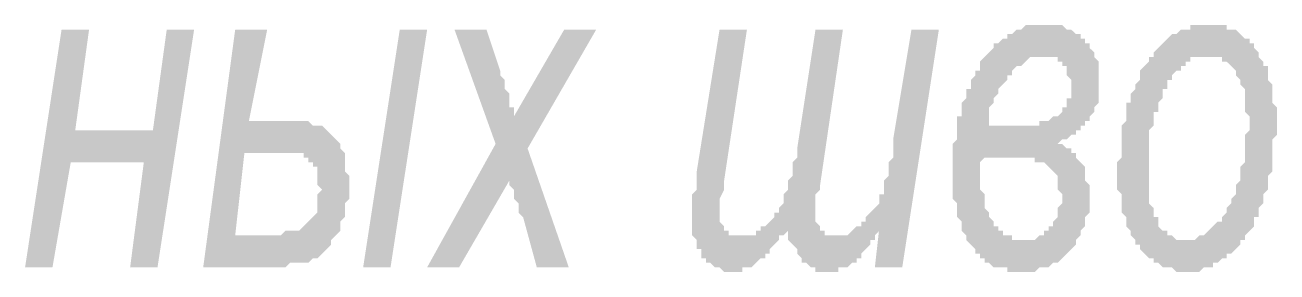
# Model space of a CAD drawing. Header units: millimetres. Extents: x 1372 to 666090, y 1285 to 31551.
# Drawn here: x 580699 to 581841, y 9112 to 9337 of the extents above; entities that cross this region are included whole.
import ezdxf

# ---------------------------------------------------------------- set-up
doc = ezdxf.new("R2010")
doc.units = ezdxf.units.MM
doc.layers.add('PDF _75-АЗ Штамп', color=7, linetype='Continuous')

msp = doc.modelspace()

# ---------------------------------------------------------------- hatches: boundary and pattern name
at = {"layer": 'PDF _75-АЗ Штамп', "transparency": 33554559}
h = msp.add_hatch(color=256, dxfattribs=at)
h.paths.add_polyline_path([(581641.1, 9228.6), (581645.3, 9228.6), (581645.3, 9228.6), (581649.5, 9224.4), (581653.6, 9224.4), (581653.6, 9220.2), (581657.8, 9220.2), (581657.8, 9216.1), (581662, 9211.9), (581662, 9211.9), (581666.2, 9207.7), (581666.2, 9203.5), (581666.2, 9199.4), (581666.2, 9195.2), (581670.3, 9191), (581670.3, 9191), (581670.3, 9186.9), (581670.3, 9178.5), (581670.3, 9178.5), (581670.3, 9178.5), (581670.3, 9174.3), (581670.3, 9170.2), (581670.3, 9166), (581666.2, 9161.8), (581666.2, 9157.7), (581666.2, 9153.5), (581662, 9149.3), (581662, 9149.3), (581662, 9145.1), (581657.8, 9141), (581657.8, 9136.8), (581653.6, 9132.6), (581653.6, 9132.6), (581653.6, 9132.6), (581649.5, 9128.5), (581649.5, 9128.5), (581645.3, 9124.3), (581645.3, 9124.3), (581641.1, 9120.1), (581641.1, 9120.1), (581637, 9120.1), (581632.8, 9116), (581632.8, 9116), (581628.6, 9116), (581624.5, 9116), (581624.5, 9116), (581620.3, 9111.8), (581616.1, 9111.8), (581611.9, 9111.8), (581611.9, 9111.8), (581607.8, 9111.8), (581607.8, 9111.8), (581603.6, 9111.8), (581599.4, 9111.8), (581595.3, 9111.8), (581595.3, 9116), (581591.1, 9116), (581586.9, 9116), (581586.9, 9116), (581582.7, 9116), (581578.6, 9120.1), (581578.6, 9120.1), (581574.4, 9120.1), (581574.4, 9124.3), (581570.2, 9124.3), (581570.2, 9128.5), (581566.1, 9128.5), (581566.1, 9132.6), (581561.9, 9136.8), (581561.9, 9136.8), (581557.7, 9141), (581557.7, 9145.1), (581553.5, 9149.3), (581553.5, 9153.5), (581553.5, 9153.5), (581553.5, 9157.7), (581549.4, 9161.8), (581549.4, 9166), (581549.4, 9170.2), (581549.4, 9174.3), (581545.2, 9178.5), (581545.2, 9178.5), (581545.2, 9182.7), (581545.2, 9186.9), (581545.2, 9191), (581545.2, 9195.2), (581545.2, 9199.4), (581545.2, 9203.5), (581545.2, 9207.7), (581545.2, 9211.9), (581545.2, 9216.1), (581545.2, 9220.2), (581545.2, 9224.4), (581545.2, 9228.6), (581549.4, 9232.7), (581549.4, 9236.9), (581549.4, 9241.1), (581549.4, 9245.2), (581549.4, 9249.4), (581549.4, 9253.6), (581553.5, 9253.6), (581553.5, 9257.8), (581553.5, 9261.9), (581553.5, 9266.1), (581557.7, 9270.3), (581557.7, 9274.4), (581557.7, 9278.6), (581561.9, 9278.6), (581561.9, 9282.8), (581561.9, 9287), (581566.1, 9291.1), (581566.1, 9295.3), (581570.2, 9295.3), (581570.2, 9295.3), (581570.2, 9299.5), (581570.2, 9303.6), (581574.4, 9307.8), (581574.4, 9307.8), (581578.6, 9312), (581578.6, 9312), (581582.7, 9316.1), (581582.7, 9320.3), (581586.9, 9320.3), (581591.1, 9324.5), (581591.1, 9324.5), (581595.3, 9324.5), (581595.3, 9328.7), (581599.4, 9328.7), (581603.6, 9332.8), (581603.6, 9332.8), (581607.8, 9332.8), (581607.8, 9332.8), (581611.9, 9337), (581616.1, 9337), (581616.1, 9337), (581620.3, 9337), (581624.5, 9337), (581628.6, 9337), (581628.6, 9337), (581632.8, 9337), (581632.8, 9337), (581637, 9337), (581641.1, 9337), (581645.3, 9337), (581645.3, 9337), (581649.5, 9332.8), (581653.6, 9332.8), (581653.6, 9332.8), (581657.8, 9328.7), (581657.8, 9328.7), (581662, 9328.7), (581662, 9324.5), (581666.2, 9324.5), (581666.2, 9320.3), (581670.3, 9320.3), (581670.3, 9316.1), (581674.5, 9312), (581674.5, 9307.8), (581674.5, 9307.8), (581678.7, 9303.6), (581678.7, 9299.5), (581678.7, 9295.3), (581678.7, 9291.1), (581678.7, 9287), (581678.7, 9282.8), (581678.7, 9278.6), (581678.7, 9274.4), (581678.7, 9270.3), (581678.7, 9266.1), (581674.5, 9261.9), (581674.5, 9261.9), (581674.5, 9257.8), (581670.3, 9253.6), (581670.3, 9249.4), (581670.3, 9249.4), (581666.2, 9249.4), (581666.2, 9245.2), (581662, 9245.2), (581662, 9241.1), (581657.8, 9241.1), (581657.8, 9236.9), (581653.6, 9236.9), (581649.5, 9232.7), (581649.5, 9232.7), (581645.3, 9232.7), (581641.1, 9228.6), (581641.1, 9228.6)], flags=0)
h.paths.add_polyline_path([(581578.6, 9245.2), (581578.6, 9245.2), (581582.7, 9245.2), (581586.9, 9245.2), (581586.9, 9245.2), (581591.1, 9245.2), (581595.3, 9245.2), (581595.3, 9245.2), (581599.4, 9245.2), (581603.6, 9245.2), (581603.6, 9245.2), (581607.8, 9245.2), (581611.9, 9245.2), (581616.1, 9245.2), (581616.1, 9245.2), (581620.3, 9245.2), (581624.5, 9245.2), (581624.5, 9249.4), (581628.6, 9249.4), (581632.8, 9249.4), (581632.8, 9249.4), (581637, 9253.6), (581637, 9253.6), (581637, 9253.6), (581641.1, 9253.6), (581645.3, 9257.8), (581645.3, 9261.9), (581649.5, 9261.9), (581649.5, 9266.1), (581649.5, 9270.3), (581653.6, 9270.3), (581653.6, 9274.4), (581653.6, 9278.6), (581653.6, 9282.8), (581653.6, 9287), (581653.6, 9287), (581649.5, 9291.1), (581649.5, 9295.3), (581649.5, 9299.5), (581645.3, 9299.5), (581645.3, 9303.6), (581641.1, 9303.6), (581641.1, 9307.8), (581637, 9307.8), (581632.8, 9307.8), (581632.8, 9307.8), (581628.6, 9307.8), (581628.6, 9307.8), (581624.5, 9307.8), (581620.3, 9307.8), (581620.3, 9307.8), (581616.1, 9307.8), (581611.9, 9303.6), (581611.9, 9303.6), (581607.8, 9299.5), (581607.8, 9299.5), (581603.6, 9299.5), (581599.4, 9295.3), (581599.4, 9291.1), (581599.4, 9291.1), (581595.3, 9291.1), (581595.3, 9287), (581591.1, 9282.8), (581591.1, 9282.8), (581586.9, 9278.6), (581586.9, 9274.4), (581582.7, 9270.3), (581582.7, 9266.1), (581582.7, 9266.1), (581578.6, 9261.9), (581578.6, 9257.8), (581578.6, 9253.6), (581578.6, 9249.4), (581578.6, 9245.2)], flags=0)
h.paths.add_polyline_path([(581574.4, 9216.1), (581570.2, 9211.9), (581570.2, 9207.7), (581570.2, 9203.5), (581570.2, 9199.4), (581570.2, 9199.4), (581570.2, 9195.2), (581570.2, 9191), (581570.2, 9186.9), (581574.4, 9182.7), (581574.4, 9178.5), (581574.4, 9174.3), (581574.4, 9170.2), (581578.6, 9166), (581578.6, 9166), (581578.6, 9161.8), (581582.7, 9157.7), (581582.7, 9157.7), (581582.7, 9153.5), (581586.9, 9153.5), (581586.9, 9149.3), (581591.1, 9149.3), (581591.1, 9145.1), (581595.3, 9145.1), (581599.4, 9145.1), (581599.4, 9141), (581603.6, 9141), (581607.8, 9141), (581607.8, 9141), (581611.9, 9141), (581616.1, 9141), (581616.1, 9141), (581620.3, 9141), (581624.5, 9145.1), (581624.5, 9145.1), (581628.6, 9145.1), (581628.6, 9149.3), (581632.8, 9149.3), (581632.8, 9153.5), (581637, 9153.5), (581637, 9157.7), (581637, 9157.7), (581641.1, 9161.8), (581641.1, 9166), (581641.1, 9170.2), (581645.3, 9174.3), (581645.3, 9178.5), (581645.3, 9178.5), (581645.3, 9182.7), (581641.1, 9186.9), (581641.1, 9191), (581641.1, 9195.2), (581641.1, 9199.4), (581637, 9203.5), (581637, 9203.5), (581632.8, 9207.7), (581632.8, 9207.7), (581632.8, 9207.7), (581628.6, 9211.9), (581628.6, 9211.9), (581624.5, 9211.9), (581624.5, 9211.9), (581620.3, 9211.9), (581620.3, 9216.1), (581616.1, 9216.1), (581611.9, 9216.1), (581611.9, 9216.1), (581607.8, 9216.1), (581603.6, 9216.1), (581599.4, 9216.1), (581599.4, 9216.1), (581595.3, 9216.1), (581591.1, 9216.1), (581586.9, 9216.1), (581582.7, 9216.1), (581582.7, 9216.1), (581578.6, 9216.1), (581574.4, 9216.1), (581574.4, 9216.1)], flags=0)
h = msp.add_hatch(color=256, dxfattribs=at)
h.paths.add_polyline_path([(581695.4, 9199.4), (581695.4, 9203.5), (581695.4, 9207.7), (581695.4, 9211.9), (581699.5, 9216.1), (581699.5, 9220.2), (581699.5, 9224.4), (581699.5, 9228.6), (581699.5, 9232.7), (581699.5, 9236.9), (581699.5, 9241.1), (581699.5, 9245.2), (581703.7, 9249.4), (581703.7, 9253.6), (581703.7, 9257.8), (581703.7, 9261.9), (581703.7, 9266.1), (581707.9, 9266.1), (581707.9, 9270.3), (581707.9, 9274.4), (581712, 9278.6), (581712, 9282.8), (581712, 9282.8), (581716.2, 9287), (581716.2, 9291.1), (581716.2, 9295.3), (581720.4, 9299.5), (581720.4, 9299.5), (581724.5, 9303.6), (581724.5, 9307.8), (581728.7, 9307.8), (581728.7, 9312), (581732.9, 9316.1), (581732.9, 9316.1), (581737.1, 9320.3), (581737.1, 9320.3), (581741.2, 9324.5), (581741.2, 9324.5), (581745.4, 9328.7), (581745.4, 9328.7), (581749.6, 9328.7), (581753.7, 9332.8), (581753.7, 9332.8), (581757.9, 9332.8), (581762.1, 9332.8), (581762.1, 9337), (581766.3, 9337), (581770.4, 9337), (581770.4, 9337), (581774.6, 9337), (581778.8, 9337), (581778.8, 9337), (581782.9, 9337), (581787.1, 9337), (581787.1, 9337), (581791.3, 9337), (581795.4, 9337), (581795.4, 9332.8), (581799.6, 9332.8), (581803.8, 9332.8), (581803.8, 9332.8), (581808, 9328.7), (581808, 9328.7), (581812.1, 9324.5), (581816.3, 9324.5), (581816.3, 9320.3), (581820.5, 9320.3), (581820.5, 9316.1), (581824.6, 9312), (581824.6, 9312), (581824.6, 9312), (581824.6, 9307.8), (581828.8, 9303.6), (581828.8, 9299.5), (581833, 9299.5), (581833, 9295.3), (581833, 9291.1), (581833, 9287), (581837.2, 9282.8), (581837.2, 9278.6), (581837.2, 9274.4), (581837.2, 9274.4), (581837.2, 9270.3), (581837.2, 9266.1), (581841.3, 9261.9), (581841.3, 9253.6), (581841.3, 9249.4), (581841.3, 9249.4), (581841.3, 9245.2), (581841.3, 9241.1), (581841.3, 9236.9), (581837.2, 9232.7), (581837.2, 9228.6), (581837.2, 9224.4), (581837.2, 9220.2), (581837.2, 9216.1), (581837.2, 9211.9), (581837.2, 9207.7), (581837.2, 9203.5), (581833, 9199.4), (581833, 9195.2), (581833, 9191), (581833, 9186.9), (581828.8, 9182.7), (581828.8, 9178.5), (581828.8, 9178.5), (581828.8, 9174.3), (581824.6, 9170.2), (581824.6, 9166), (581824.6, 9161.8), (581820.5, 9161.8), (581820.5, 9157.7), (581820.5, 9153.5), (581816.3, 9149.3), (581816.3, 9149.3), (581812.1, 9145.1), (581812.1, 9141), (581808, 9141), (581808, 9136.8), (581803.8, 9132.6), (581803.8, 9132.6), (581799.6, 9128.5), (581799.6, 9128.5), (581795.4, 9128.5), (581795.4, 9124.3), (581791.3, 9124.3), (581787.1, 9120.1), (581787.1, 9120.1), (581782.9, 9120.1), (581782.9, 9116), (581778.8, 9116), (581774.6, 9116), (581774.6, 9116), (581770.4, 9111.8), (581766.3, 9111.8), (581766.3, 9111.8), (581762.1, 9111.8), (581757.9, 9111.8), (581757.9, 9111.8), (581753.7, 9111.8), (581753.7, 9111.8), (581749.6, 9111.8), (581745.4, 9116), (581745.4, 9116), (581741.2, 9116), (581737.1, 9116), (581737.1, 9116), (581732.9, 9120.1), (581728.7, 9120.1), (581728.7, 9124.3), (581728.7, 9124.3), (581724.5, 9124.3), (581720.4, 9128.5), (581720.4, 9128.5), (581716.2, 9132.6), (581716.2, 9136.8), (581712, 9136.8), (581712, 9141), (581707.9, 9145.1), (581707.9, 9149.3), (581707.9, 9149.3), (581703.7, 9153.5), (581703.7, 9157.7), (581703.7, 9161.8), (581699.5, 9166), (581699.5, 9170.2), (581699.5, 9170.2), (581699.5, 9174.3), (581699.5, 9178.5), (581699.5, 9182.7), (581695.4, 9186.9), (581695.4, 9191), (581695.4, 9195.2), (581695.4, 9199.4)], flags=0)
h.paths.add_polyline_path([(581724.5, 9203.5), (581724.5, 9199.4), (581724.5, 9195.2), (581724.5, 9186.9), (581724.5, 9182.7), (581724.5, 9178.5), (581724.5, 9178.5), (581724.5, 9174.3), (581728.7, 9170.2), (581728.7, 9166), (581728.7, 9161.8), (581732.9, 9161.8), (581732.9, 9157.7), (581732.9, 9157.7), (581732.9, 9153.5), (581737.1, 9149.3), (581741.2, 9149.3), (581741.2, 9145.1), (581745.4, 9145.1), (581745.4, 9145.1), (581749.6, 9141), (581753.7, 9141), (581753.7, 9141), (581757.9, 9141), (581757.9, 9141), (581762.1, 9141), (581766.3, 9141), (581766.3, 9141), (581770.4, 9145.1), (581774.6, 9145.1), (581774.6, 9145.1), (581778.8, 9149.3), (581778.8, 9149.3), (581782.9, 9153.5), (581782.9, 9153.5), (581787.1, 9157.7), (581791.3, 9157.7), (581791.3, 9161.8), (581791.3, 9161.8), (581795.4, 9166), (581795.4, 9170.2), (581799.6, 9174.3), (581799.6, 9174.3), (581799.6, 9178.5), (581803.8, 9182.7), (581803.8, 9186.9), (581803.8, 9191), (581808, 9195.2), (581808, 9195.2), (581808, 9199.4), (581808, 9203.5), (581808, 9207.7), (581808, 9207.7), (581812.1, 9211.9), (581812.1, 9216.1), (581812.1, 9220.2), (581812.1, 9224.4), (581812.1, 9228.6), (581812.1, 9232.7), (581812.1, 9236.9), (581816.3, 9241.1), (581816.3, 9245.2), (581816.3, 9249.4), (581816.3, 9253.6), (581812.1, 9257.8), (581812.1, 9261.9), (581812.1, 9266.1), (581812.1, 9270.3), (581812.1, 9274.4), (581812.1, 9278.6), (581808, 9282.8), (581808, 9282.8), (581808, 9287), (581803.8, 9291.1), (581803.8, 9291.1), (581803.8, 9291.1), (581803.8, 9295.3), (581799.6, 9299.5), (581799.6, 9299.5), (581795.4, 9303.6), (581791.3, 9303.6), (581791.3, 9307.8), (581787.1, 9307.8), (581782.9, 9307.8), (581782.9, 9307.8), (581778.8, 9307.8), (581778.8, 9307.8), (581774.6, 9307.8), (581770.4, 9307.8), (581770.4, 9307.8), (581766.3, 9307.8), (581762.1, 9307.8), (581762.1, 9303.6), (581757.9, 9303.6), (581757.9, 9299.5), (581757.9, 9299.5), (581753.7, 9299.5), (581753.7, 9295.3), (581749.6, 9295.3), (581745.4, 9291.1), (581745.4, 9287), (581741.2, 9287), (581741.2, 9282.8), (581741.2, 9278.6), (581737.1, 9278.6), (581737.1, 9274.4), (581737.1, 9270.3), (581732.9, 9266.1), (581732.9, 9261.9), (581732.9, 9257.8), (581728.7, 9257.8), (581728.7, 9253.6), (581728.7, 9249.4), (581728.7, 9245.2), (581724.5, 9241.1), (581724.5, 9236.9), (581724.5, 9232.7), (581724.5, 9228.6), (581724.5, 9224.4), (581724.5, 9220.2), (581724.5, 9216.1), (581724.5, 9211.9), (581724.5, 9207.7), (581724.5, 9203.5), (581724.5, 9203.5)], flags=0)
for points in [[(580731.9, 9332.8), (580757, 9332.8), (580744.4, 9241.1), (580815.3, 9241.1), (580827.9, 9332.8), (580852.9, 9332.8), (580819.5, 9116), (580794.5, 9116), (580807, 9211.9), (580740.3, 9211.9), (580723.6, 9116), (580698.6, 9116)], [(581065.6, 9116), (581128.1, 9228.6), (581090.6, 9332.8), (581119.8, 9332.8), (581132.3, 9295.3), (581132.3, 9291.1), (581136.5, 9287), (581136.5, 9282.8), (581136.5, 9278.6), (581140.7, 9274.4), (581140.7, 9270.3), (581140.7, 9266.1), (581140.7, 9261.9), (581144.8, 9261.9), (581144.8, 9257.8), (581144.8, 9253.6), (581190.7, 9332.8), (581219.9, 9332.8), (581157.3, 9224.4), (581194.9, 9116), (581165.7, 9116), (581153.2, 9161.8), (581149, 9166), (581149, 9166), (581149, 9170.2), (581149, 9174.3), (581144.8, 9178.5), (581144.8, 9182.7), (581144.8, 9186.9), (581140.7, 9191), (581140.7, 9195.2), (581140.7, 9195.2), (581094.8, 9116)], [(581332.5, 9332.8), (581357.5, 9332.8), (581336.7, 9195.2), (581336.7, 9191), (581336.7, 9186.9), (581332.5, 9178.5), (581332.5, 9178.5), (581332.5, 9174.3), (581332.5, 9170.2), (581332.5, 9166), (581332.5, 9161.8), (581332.5, 9157.7), (581336.7, 9153.5), (581336.7, 9153.5), (581336.7, 9149.3), (581340.8, 9149.3), (581340.8, 9145.1), (581345, 9145.1), (581349.2, 9145.1), (581349.2, 9145.1), (581353.4, 9145.1), (581357.5, 9145.1), (581357.5, 9145.1), (581361.7, 9145.1), (581365.9, 9145.1), (581365.9, 9149.3), (581370, 9149.3), (581370, 9153.5), (581374.2, 9153.5), (581378.4, 9157.7), (581378.4, 9157.7), (581382.6, 9161.8), (581382.6, 9166), (581386.7, 9166), (581386.7, 9170.2), (581390.9, 9174.3), (581390.9, 9178.5), (581390.9, 9178.5), (581390.9, 9182.7), (581395.1, 9186.9), (581395.1, 9186.9), (581395.1, 9191), (581395.1, 9195.2), (581399.2, 9199.4), (581399.2, 9203.5), (581399.2, 9207.7), (581399.2, 9211.9), (581403.4, 9216.1), (581403.4, 9220.2), (581403.4, 9224.4), (581420.1, 9332.8), (581445.1, 9332.8), (581424.3, 9191), (581424.3, 9186.9), (581420.1, 9182.7), (581420.1, 9178.5), (581420.1, 9174.3), (581420.1, 9170.2), (581420.1, 9166), (581420.1, 9166), (581420.1, 9161.8), (581420.1, 9157.7), (581424.3, 9153.5), (581424.3, 9153.5), (581424.3, 9149.3), (581428.4, 9149.3), (581428.4, 9145.1), (581432.6, 9145.1), (581436.8, 9145.1), (581436.8, 9145.1), (581440.9, 9145.1), (581440.9, 9145.1), (581445.1, 9145.1), (581449.3, 9145.1), (581449.3, 9145.1), (581453.5, 9149.3), (581453.5, 9149.3), (581457.6, 9153.5), (581461.8, 9153.5), (581461.8, 9157.7), (581466, 9157.7), (581466, 9161.8), (581470.1, 9166), (581470.1, 9166), (581474.3, 9170.2), (581474.3, 9170.2), (581478.5, 9174.3), (581478.5, 9178.5), (581478.5, 9182.7), (581482.6, 9182.7), (581482.6, 9186.9), (581482.6, 9191), (581482.6, 9195.2), (581486.8, 9199.4), (581486.8, 9203.5), (581486.8, 9207.7), (581486.8, 9211.9), (581491, 9216.1), (581491, 9220.2), (581491, 9224.4), (581491, 9228.6), (581491, 9232.7), (581491, 9232.7), (581507.7, 9332.8), (581532.7, 9332.8), (581499.3, 9116), (581474.3, 9116), (581478.5, 9153.5), (581478.5, 9149.3), (581474.3, 9145.1), (581474.3, 9141), (581470.1, 9141), (581470.1, 9136.8), (581466, 9132.6), (581466, 9132.6), (581461.8, 9128.5), (581461.8, 9124.3), (581457.6, 9124.3), (581457.6, 9120.1), (581453.5, 9120.1), (581453.5, 9120.1), (581449.3, 9116), (581445.1, 9116), (581445.1, 9116), (581440.9, 9116), (581440.9, 9111.8), (581436.8, 9111.8), (581432.6, 9111.8), (581432.6, 9111.8), (581432.6, 9111.8), (581428.4, 9111.8), (581424.3, 9111.8), (581420.1, 9111.8), (581420.1, 9116), (581415.9, 9116), (581415.9, 9116), (581411.7, 9120.1), (581407.6, 9120.1), (581407.6, 9124.3), (581407.6, 9124.3), (581403.4, 9128.5), (581403.4, 9132.6), (581399.2, 9136.8), (581399.2, 9136.8), (581395.1, 9141), (581395.1, 9145.1), (581395.1, 9149.3), (581395.1, 9153.5), (581395.1, 9153.5), (581395.1, 9149.3), (581390.9, 9145.1), (581386.7, 9145.1), (581386.7, 9141), (581382.6, 9136.8), (581382.6, 9136.8), (581378.4, 9132.6), (581378.4, 9128.5), (581374.2, 9128.5), (581374.2, 9124.3), (581370, 9124.3), (581370, 9124.3), (581365.9, 9120.1), (581365.9, 9120.1), (581361.7, 9116), (581361.7, 9116), (581357.5, 9116), (581353.4, 9116), (581353.4, 9111.8), (581349.2, 9111.8), (581345, 9111.8), (581345, 9111.8), (581340.8, 9111.8), (581336.7, 9111.8), (581336.7, 9111.8), (581332.5, 9116), (581328.3, 9116), (581328.3, 9116), (581324.2, 9120.1), (581320, 9120.1), (581320, 9124.3), (581315.8, 9124.3), (581315.8, 9128.5), (581315.8, 9132.6), (581311.7, 9132.6), (581311.7, 9136.8), (581311.7, 9141), (581307.5, 9145.1), (581307.5, 9149.3), (581307.5, 9153.5), (581307.5, 9157.7), (581307.5, 9157.7), (581307.5, 9161.8), (581307.5, 9161.8), (581307.5, 9166), (581307.5, 9170.2), (581307.5, 9174.3), (581307.5, 9178.5), (581307.5, 9182.7), (581311.7, 9186.9), (581311.7, 9191), (581311.7, 9195.2), (581311.7, 9203.5), (581311.7, 9203.5)]]:
    msp.add_hatch(color=256, dxfattribs=at).paths.add_polyline_path(points)
h = msp.add_hatch(color=256, dxfattribs=at)
h.paths.add_polyline_path([(581040.6, 9332.8), (581065.6, 9332.8), (581032.2, 9116), (581007.2, 9116)], flags=0)
h.paths.add_polyline_path([(580890.4, 9332.8), (580919.6, 9332.8), (580902.9, 9249.4), (580932.1, 9249.4), (580936.3, 9249.4), (580940.5, 9249.4), (580944.6, 9249.4), (580944.6, 9249.4), (580948.8, 9249.4), (580953, 9249.4), (580957.1, 9249.4), (580957.1, 9249.4), (580961.3, 9245.2), (580961.3, 9245.2), (580965.5, 9245.2), (580965.5, 9245.2), (580969.7, 9245.2), (580969.7, 9245.2), (580973.8, 9241.1), (580973.8, 9241.1), (580978, 9236.9), (580978, 9236.9), (580982.2, 9232.7), (580982.2, 9232.7), (580986.3, 9228.6), (580986.3, 9224.4), (580986.3, 9224.4), (580990.5, 9220.2), (580990.5, 9216.1), (580990.5, 9211.9), (580990.5, 9207.7), (580990.5, 9203.5), (580994.7, 9199.4), (580994.7, 9199.4), (580994.7, 9191), (580994.7, 9191), (580994.7, 9186.9), (580994.7, 9182.7), (580994.7, 9178.5), (580990.5, 9174.3), (580990.5, 9170.2), (580990.5, 9166), (580990.5, 9166), (580990.5, 9161.8), (580986.3, 9157.7), (580986.3, 9153.5), (580986.3, 9149.3), (580982.2, 9145.1), (580982.2, 9145.1), (580978, 9141), (580978, 9136.8), (580973.8, 9132.6), (580973.8, 9132.6), (580969.7, 9128.5), (580969.7, 9128.5), (580965.5, 9124.3), (580965.5, 9124.3), (580961.3, 9124.3), (580961.3, 9124.3), (580961.3, 9124.3), (580957.1, 9120.1), (580953, 9120.1), (580953, 9120.1), (580948.8, 9120.1), (580948.8, 9120.1), (580944.6, 9120.1), (580940.5, 9120.1), (580936.3, 9116), (580932.1, 9116), (580932.1, 9116), (580928, 9116), (580923.8, 9116), (580861.2, 9116)], flags=0)
h.paths.add_polyline_path([(580890.4, 9145.1), (580923.8, 9145.1), (580923.8, 9145.1), (580928, 9145.1), (580932.1, 9145.1), (580936.3, 9149.3), (580940.5, 9149.3), (580940.5, 9149.3), (580944.6, 9149.3), (580944.6, 9149.3), (580948.8, 9149.3), (580948.8, 9149.3), (580953, 9153.5), (580953, 9153.5), (580957.1, 9157.7), (580957.1, 9157.7), (580961.3, 9161.8), (580961.3, 9161.8), (580965.5, 9166), (580965.5, 9170.2), (580965.5, 9174.3), (580965.5, 9178.5), (580965.5, 9182.7), (580969.7, 9186.9), (580969.7, 9186.9), (580965.5, 9191), (580965.5, 9195.2), (580965.5, 9199.4), (580965.5, 9203.5), (580965.5, 9207.7), (580961.3, 9207.7), (580961.3, 9211.9), (580957.1, 9211.9), (580957.1, 9216.1), (580953, 9216.1), (580953, 9220.2), (580948.8, 9220.2), (580948.8, 9220.2), (580944.6, 9220.2), (580944.6, 9220.2), (580940.5, 9220.2), (580936.3, 9220.2), (580932.1, 9220.2), (580928, 9220.2), (580898.8, 9220.2)], flags=0)

doc.saveas('drawing.dxf')
